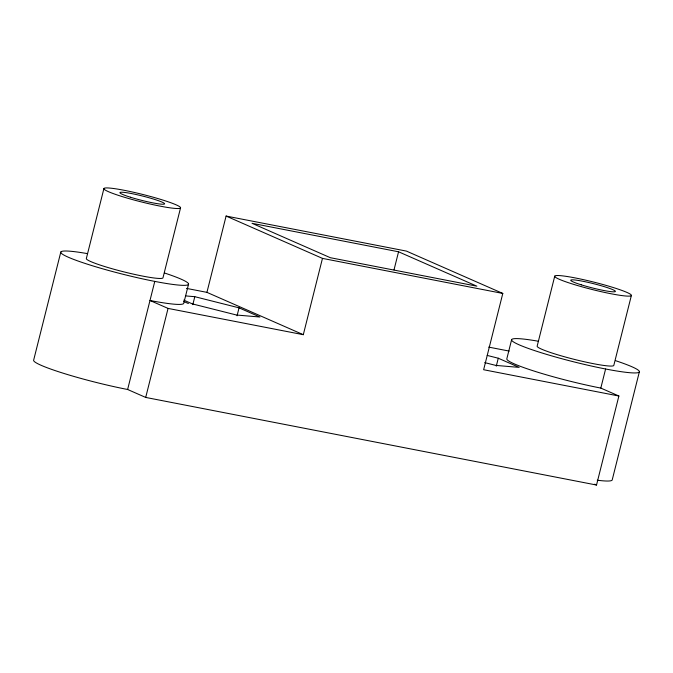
<?xml version="1.0" encoding="UTF-8"?>
<svg xmlns="http://www.w3.org/2000/svg" width="673" height="673" viewBox="0 0 673 673"><rect width="100%" height="100%" fill="white"/><g stroke="black" fill="none" stroke-linecap="round" stroke-linejoin="round"><path stroke-width="1.01" d="M60.797 252.072L33.65 360.164A65.861 6.309 14.1 0 0 127.626 389.49L145.696 397.432L596.522 485.031L618.882 396.01L600.812 388.077A65.861 6.309 14.1 0 1 506.836 358.751L511.623 339.672M103.911 188.575L86.346 258.516A39.514 3.786 14.1 0 0 123.403 271.757A39.514 3.786 14.1 0 0 162.975 277.831L180.549 207.89A39.514 3.786 14.1 0 0 124.16 190.291A39.514 3.786 14.1 0 0 121.981 196.508A39.514 3.786 14.1 0 0 180.549 207.89M127.626 389.49L154.782 281.398M145.696 397.432L168.057 308.411L149.986 300.478A65.861 6.309 14.1 0 0 183.729 303.346L188.524 284.267M192.806 304.642L194.808 296.692L239.05 307.847L259.913 317.017L236.534 315.023L192.293 303.876L183.754 300.124M226.094 216.058L322.468 258.39L303.304 334.691L206.931 292.36L226.094 216.058L406.425 251.096L502.798 293.436L483.635 369.729L618.882 396.01M237.056 315.797L239.05 307.847M394.016 269.856L398.559 251.786L252.039 223.31L330.342 257.709L476.863 286.176L398.559 251.786M496.279 366.162L498.272 358.221L487.218 355.428M554.737 276.174L537.172 346.115A39.514 3.786 14.1 0 0 574.229 359.357A39.514 3.786 14.1 0 0 613.801 365.431L631.375 295.489A39.514 3.786 14.1 0 0 574.986 277.89A39.514 3.786 14.1 0 0 572.807 284.107A39.514 3.786 14.1 0 0 631.375 295.489M600.812 388.077L605.607 368.997M639.35 371.866L612.203 479.958A65.861 6.309 14.1 0 1 597.237 480.211M185.655 295.918L194.808 296.692M322.468 258.39L502.798 293.436M186.438 288.381L206.931 292.36M488.699 347.108L509.192 351.087M168.057 308.411L303.304 334.691M484.703 362.604L495.765 365.397L519.144 367.382L498.272 358.221M183.712 301.487L188.398 303.54M594.621 484.19L596.522 485.031M615.526 360.661A65.861 6.309 14.1 0 1 621.457 371.723A65.861 6.309 14.1 0 1 527.127 347.991A65.861 6.309 14.1 0 1 538.274 341.228M164.7 273.061A65.861 6.309 14.1 0 1 170.631 284.124A65.861 6.309 14.1 0 1 76.301 260.392A65.861 6.309 14.1 0 1 87.448 253.628M581.245 284.822A23.05 2.212 14.1 0 0 615.408 291.459A23.05 2.212 14.1 0 0 582.515 281.196A23.05 2.212 14.1 0 0 581.245 284.822M130.419 197.223A23.05 2.212 14.1 0 0 164.582 203.86A23.05 2.212 14.1 0 0 131.689 193.597A23.05 2.212 14.1 0 0 130.419 197.223"/></g></svg>
